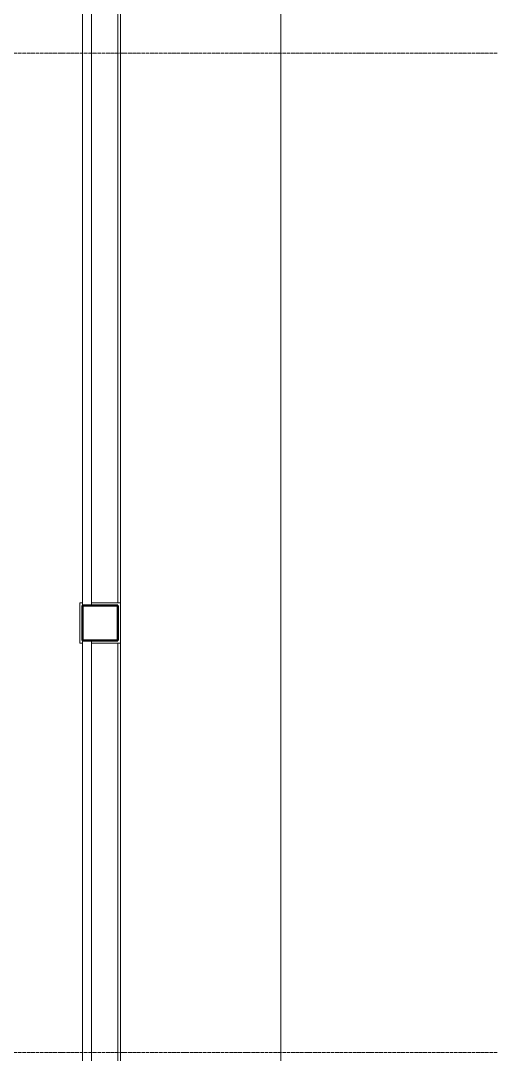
# Model space of a CAD drawing. Header units: millimetres. Extents: x -215207 to 92095, y -30385 to 123050.
# Drawn here: x -16243 to -13527, y 23300 to 29196 of the extents above; entities that cross this region are included whole.
import ezdxf

# ---------------------------------------------------------------- set-up
doc = ezdxf.new("R2010")
doc.units = ezdxf.units.MM
doc.linetypes.add('ADSK_Линия сетки', pattern=[25, 20, -2.5, 0, -2.5])
doc.linetypes.add('ADSK_Сверху', pattern=[4.5, 3, -1.5])
for name, color, linetype, lineweight in [('Балясины', 7, 'Continuous', 9), ('Несущие колонны', 7, 'Continuous', 20), ('Оси', 7, 'Continuous', 9), ('Перекрытия', 7, 'Continuous', 18), ('Поручни', 7, 'Continuous', 9), ('Сверху', 7, 'ADSK_Сверху', 9), ('Стены', 7, 'Continuous', 18)]:
    doc.layers.add(name, color=color, linetype=linetype, lineweight=lineweight)

# ---------------------------------------------------------------- blocks, each defined once
blk = doc.blocks.new('Ограждение - Ограждение-3882099-План 1 этажа смеж')
at = {"layer": 'Поручни'}
for p, q in [((29466, 23510.3), (29466, 17910.3)), ((29516, 17910.3), (29516, 23510.3)), ((29466, 17710.3), (29466, 13190.3)), ((29516, 13190.3), (29516, 17710.3))]:
    blk.add_line(p, q, dxfattribs=at)
blk = doc.blocks.new('ADSK_КолоннаЖБ_Прямоугольная1 - Стойка дебаркадер-6252002-План 1 этажа смеж')
at = {"layer": 'Несущие колонны', "lineweight": 40}
for p, q in [((100, 100), (-100, 100)), ((-100, 100), (-100, -100)), ((-100, 100), (100, 100)), ((-100, -100), (-100, 100)), ((100, -100), (100, 100)), ((100, 100), (100, -100)), ((-100, -100), (100, -100)), ((100, -100), (-100, -100))]:
    blk.add_line(p, q, dxfattribs=at)

msp = doc.modelspace()

# ---------------------------------------------------------------- linework, layer by layer
at = {"layer": 'Оси', "linetype": 'ADSK_Линия сетки'}
for p, q in [((-13527.5, 29010.2), (-44588.9, 29010.2)), ((-13527.5, 23310.2), (-44580.4, 23310.2))]:
    msp.add_line(p, q, dxfattribs=at)
at = {"layer": 'Перекрытия', "color": 49, "ltscale": 100, "true_color": 0x464646}
for p, q in [((-15690.5, 25875.2), (-15690.5, 31445.2)), ((-15690.5, 21155.2), (-15690.5, 25645.2))]:
    msp.add_line(p, q, dxfattribs=at)
at = {"layer": 'Сверху'}
msp.add_line((-14761.7, 18610.2), (-14761.7, 33412.2), dxfattribs=at)
at = {"layer": 'Стены'}
for p, q in [((-15675.5, 31557.6), (-15675.5, 21043.1)), ((-15905.5, 25875.2), (-15890.5, 25875.2)), ((-15905.5, 25645.2), (-15905.5, 25875.2)), ((-15840.5, 25875.2), (-15675.5, 25875.2)), ((-15905.5, 25645.2), (-15890.5, 25645.2)), ((-15675.5, 25645.2), (-15840.5, 25645.2))]:
    msp.add_line(p, q, dxfattribs=at)

# ---------------------------------------------------------------- block references
at = {"layer": 'Балясины'}
msp.add_blockref('Ограждение - Ограждение-3882099-План 1 этажа смеж', (-45356.5, 7950), dxfattribs=at)
at = {"layer": 'Несущие колонны'}
msp.add_blockref('ADSK_КолоннаЖБ_Прямоугольная1 - Стойка дебаркадер-6252002-План 1 этажа смеж', (-15790.5, 25760.2), dxfattribs=at)

doc.saveas('drawing.dxf')
